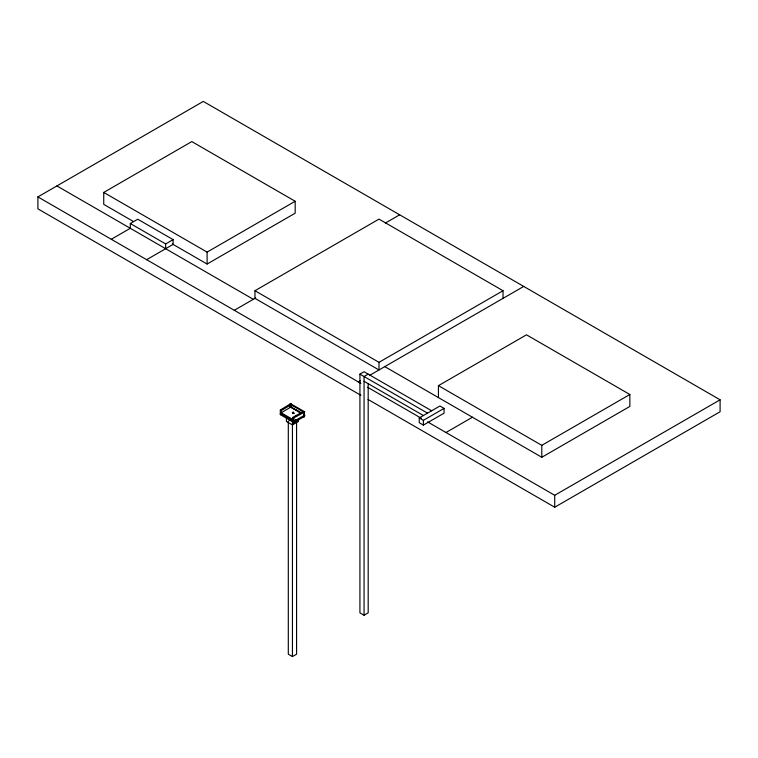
<?xml version="1.0" encoding="UTF-8"?>
<svg xmlns="http://www.w3.org/2000/svg" width="758" height="758" viewBox="0 0 758 758"><rect width="100%" height="100%" fill="white"/><g stroke="black" fill="none" stroke-linecap="round" stroke-linejoin="round"><path stroke-width="1.14" d="M304.328 416.53L303.484 416.568M282.791 408.723L283.644 408.723M283.615 408.884L282.8 408.865M290.276 404.194L291.138 404.194M291.1 404.355L290.305 404.355M303.465 411.821L304.318 411.821M304.309 411.945L303.465 411.945M304.413 411.613L304.422 416.218A9.674 5.581 0 0 1 304.669 416.36L293.858 422.481L280.318 414.654L280.318 410.04L290.589 403.711L304.849 411.926L293.858 417.866L292.948 417.336L292.948 419.562L293.763 419.136M292.948 419.562L281.227 412.797L281.227 410.571L290.968 404.781L302.944 411.641L292.948 417.336M280.905 413.091L280.318 413.461L293.858 421.287L304.669 415.166A9.674 5.581 0 0 0 304.422 415.024L304.858 415.393L304.157 415.82M281.227 412.797L290.968 407.008L301.58 412.968M280.318 414.654L280.905 414.285M360.912 395.335L37.9 208.838L37.9 196.909L203.286 101.42L720.1 399.807L720.1 411.746L554.714 507.225L368.085 399.475M133.417 221.497L103.742 204.366L103.742 192.428L191.812 141.585L295.175 201.268L295.175 213.197L207.105 264.04L172.312 243.953M111.284 239.282L130.31 228.3L130.31 223.525L137.748 219.223L173.099 239.632L173.099 244.408L146.635 259.691M130.31 223.525L165.661 243.934L173.099 239.632M103.742 192.428L207.105 252.111L295.175 201.268M254.963 290.721L379 362.333L379 369.97L254.963 298.358L254.963 290.721L379 219.109L503.037 290.721L503.037 298.358M234.288 310.297L255.73 297.913M385.377 223.06L399.674 214.808M379 362.333L503.037 290.721M368.189 383.586L368.189 612.843L364.058 615.231L359.927 612.843L359.927 374.13L364.058 371.742L431.653 410.77M368.189 374.13L364.058 376.518L364.058 615.231M358.326 381.909L360.372 380.724M369.525 375.437L523.712 286.42M292.436 423.949L295.042 422.452M438.437 397.599L438.437 385.661L526.497 334.818L629.86 394.492L629.86 406.43L541.799 457.273L384.789 366.626M419.25 417.933L439.924 405.994L444.065 408.382L444.065 413.157L423.39 425.096L419.25 422.708L419.25 417.933L423.39 420.32L444.065 408.382M445.979 432.505L472.442 417.232M438.437 385.661L541.799 445.344L629.86 394.492M427.569 421.874L554.714 495.287L720.1 399.807M288.305 421.391L288.305 654.192L292.436 656.58L296.577 654.192L296.577 421.391M303.588 416.303L304.328 416.426M290.968 404.781L290.854 407.008M56.916 185.928L253.314 299.315M359.927 374.13L427.521 413.157M364.058 381.293L423.428 415.564M37.9 196.909L360.912 383.396M367.497 387.196L421.41 418.321M291.148 407.368L301.362 413.262L291.157 407.368L291.157 403.948M280.318 410.04L281.227 410.571M554.714 495.287L554.714 507.225M541.799 445.344L541.799 457.273M423.39 420.32L423.39 425.096M304.157 412.399L304.129 417.033M298.434 419.439L298.434 421.448L292.436 424.906L286.439 421.448L286.439 417.44M293.858 417.866L293.858 422.481M292.436 420.898L292.436 656.58M291.498 404.914L291.593 407.188M291.347 404.857L291.413 407.103M291.138 404.8L291.138 407.027M290.788 404.791L290.684 407.027M290.617 404.81L290.513 407.065M290.418 404.867L290.371 407.112M290.286 404.924L290.286 407.15M290.191 404.962L290.096 407.236M290.001 405.066L289.916 407.34M289.755 404.118L289.755 407.539M207.105 252.111L207.105 264.04M165.661 243.934L165.661 248.709M289.025 419.913L289.764 420.681L289.044 419.828M292.37 412.56C294.35 414.389 294.237 410.902 292.399 412.494M295.629 419.544L296.482 419.553L295.639 419.525M295.629 420.737L296.482 420.861L295.639 420.718M295.601 416.114L296.454 416.237L295.639 416.066M292.597 413.461L293.952 413.48L292.597 413.461M303.607 415.1L304.28 415.176L303.607 415.1"/></g></svg>
